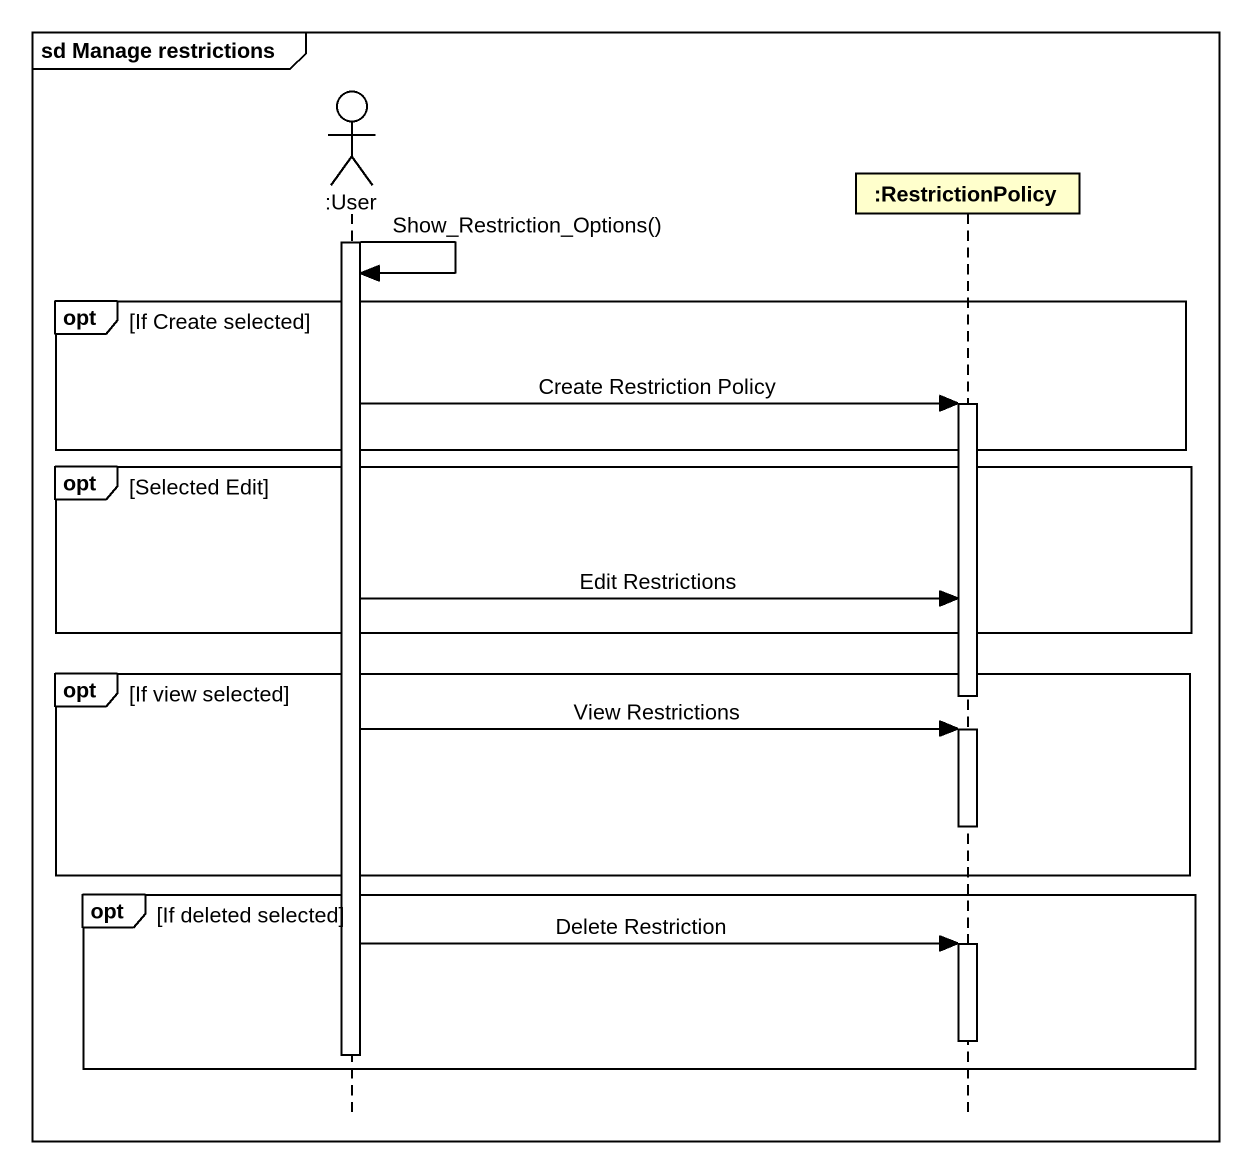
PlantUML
@startuml
mainframe sd Manage restrictions
hide footbox
actor ":User" as User
participant ":RestrictionPolicy" as RestrictionPolicy

activate User
User -> User : Show_Restriction_Options()
opt If Create selected
  User -> RestrictionPolicy : Create Restriction Policy
  activate RestrictionPolicy
end
opt Selected Edit
  User -> RestrictionPolicy : Edit Restrictions
end
opt If view selected
  deactivate RestrictionPolicy
  User -> RestrictionPolicy : View Restrictions
  activate RestrictionPolicy
  deactivate RestrictionPolicy
end
opt If deleted selected
  User -> RestrictionPolicy : Delete Restriction
  activate RestrictionPolicy
  deactivate RestrictionPolicy
  deactivate User
end
@enduml
